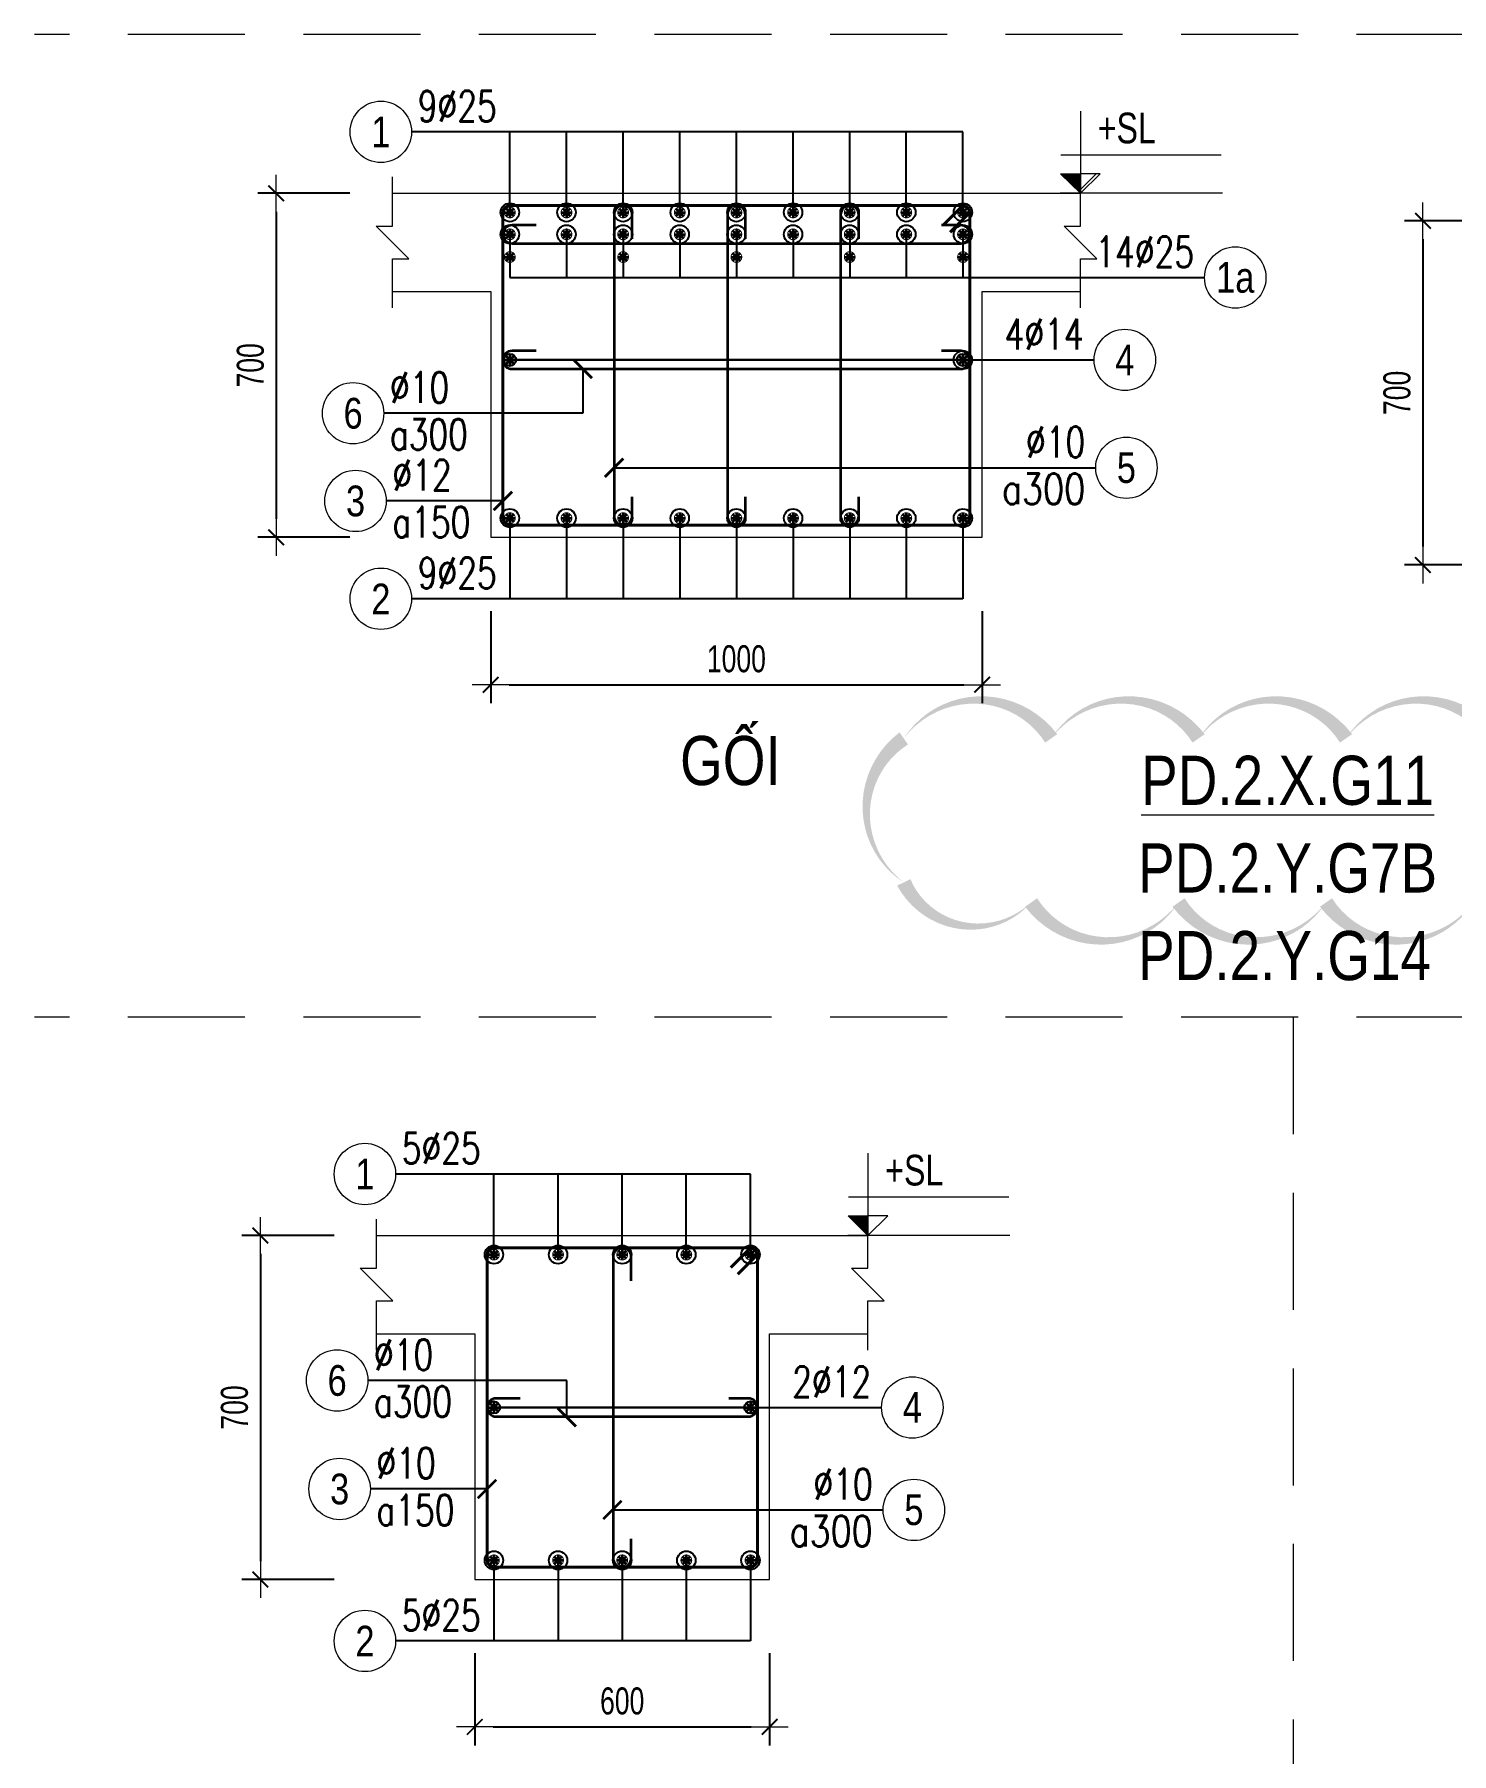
# Model space of a CAD drawing. Header units: millimetres. Extents: x 0 to 264070, y -218202 to 27271.
# Drawn here: x 225114 to 227998, y -173422 to -169923 of the extents above; entities that cross this region are included whole.
import ezdxf
from ezdxf.enums import TextEntityAlignment as Align

# ---------------------------------------------------------------- set-up
doc = ezdxf.new("R2010")
doc.units = ezdxf.units.MM
doc.header["$PDMODE"] = 3
doc.linetypes.add('HIDDEN2', pattern=[4.762499999999999, 3.175, -1.5875])
doc.layers.get('0').update_dxf_attribs({"lineweight": 20})
doc.layers.get('Defpoints').update_dxf_attribs({"color": 151, "lineweight": 9})
doc.layers.add('2020-08-14', color=6, linetype='Continuous', lineweight=20, plot=False)
for name, color, linetype, lineweight in [('NDC_S_ANNO', 7, 'Continuous', 20), ('NDC_S_CONTINUOUS', 3, 'Continuous', 20), ('NDC_S_DIM', 1, 'Continuous', 15), ('NDC_S_HIDDEN', 8, 'HIDDEN2', 13), ('NDC_S_REBAR', 4, 'Continuous', 35), ('NDC_S_STIRRUP', 4, 'Continuous', 40), ('NDC_S_TEXT SYMBOL', 7, 'Continuous', 20), ('NDC_S_THIN LINE', 8, 'Continuous', 9), ('NDC_S_VN TEXT', 7, 'Continuous', 20)]:
    doc.layers.add(name, color=color, linetype=linetype, lineweight=lineweight)
doc.styles.add('ARIAL', font='arial.ttf', dxfattribs={"width": 0.8})
doc.styles.add('NDC_ANNO', font='', dxfattribs={"width": 0.8})
doc.styles.add('NDC_DIM', font='', dxfattribs={"width": 0.75})
doc.styles.add('NDC_EN TXT', font='romans.shx', dxfattribs={"width": 0.8})
doc.styles.get('NDC_ANNO').set_extended_font_data('Dotum')
doc.styles.get('NDC_DIM').set_extended_font_data('Dotum')
doc.dimstyles.new('NDC_dim_25', dxfattribs={"dimscale": 25, "dimtxt": 2.2, "dimasz": 1.5, "dimexe": 1.5, "dimexo": 2.5, "dimgap": 1, "dimtad": 1, "dimdec": 0, "dimzin": 0, "dimdsep": 46, "dimtxsty": 'NDC_DIM', "dimblk": 'DIMMARK', "dimcen": 0.09, "dimdle": 1.2, "dimclrd": 1, "dimclre": 1, "dimclrt": 3, "dimadec": 0, "dimazin": 0, "dimtfac": 1, "dimtdec": 0, "dimtix": 1, "dimtofl": 0, "dimtmove": 0, "dimatfit": 3, "dimfxl": 6, "dimfxlon": 1, "dimtolj": 1, "dimtzin": 0, "dimarcsym": 0})

# ---------------------------------------------------------------- blocks, each defined once
blk = doc.blocks.new('kata_block_TD')
at = {"color": 6, "linetype": 'ByBlock', "lineweight": -2, "style": 'ARIAL', "width": 0.8}
blk.add_attdef('SECTDET2', text='', height=5, dxfattribs=at).set_placement((0, 7.970649532882817), align=Align.CENTER)
at = {"color": 0, "linetype": 'ByBlock', "lineweight": -2, "style": 'ARIAL', "width": 0.8}
blk.add_attdef('SECTDET1', text='', height=5, dxfattribs=at).set_placement((0, 1.470649532882817), align=Align.CENTER)
at = {"color": 3, "lineweight": 25, "style": 'ARIAL', "width": 0.8}
blk.add_attdef('SSCALE', text='', height=2.5, dxfattribs=at).set_placement((0, -3.998868953555331), align=Align.CENTER)
blk = doc.blocks.new('kata_block_CT')
at = {"layer": 'NDC_S_ANNO'}
blk.add_hatch(color=3, dxfattribs=at).paths.add_polyline_path([(0, 1.596954857557648), (-1.612010908633238, 1.596954857557648), (0, 0)])
at = {"layer": 'NDC_S_ANNO', "ltscale": 50}
h = blk.add_hatch(dxfattribs=at)
h.set_pattern_fill('ANSI31', color=256, scale=1.406250541793835, style=0)
h.set_pattern_definition([(45.00000000000001, (0, 5.456968210637569e-12), (-3.157122508925224, 3.157122508925225), [])])
h.paths.add_polyline_path([(0, 1.596954857557648), (0, 0), (1.612010908924276, 1.596954857557648)])
for p, q in [((-1.592704896858777, 3.140833880479477), (11.46947077315417, 3.140833880479477)), ((11.56125648126181, 5.456968210637569e-12), (-1.63869572513795, 5.456968210637569e-12))]:
    blk.add_line(p, q, dxfattribs=at)
for points in [[(0, 6.69495074864426), (0, 0)], [(0, 0), (-1.612010908924276, 1.596954857557648), (0, 1.596954857557648)], [(0, 0), (1.612010908924276, 1.596954857557648), (0, 1.596954857557648)]]:
    blk.add_lwpolyline(points, dxfattribs=at)
at = {"layer": 'NDC_S_ANNO', "color": 8, "ltscale": 50}
blk.add_lwpolyline([(0, 0), (-1.612010908633238, 1.596954857557648), (0, 1.596954857557648)], dxfattribs=at)
at = {"layer": 'NDC_S_TEXT SYMBOL', "color": 3, "style": 'NDC_ANNO', "width": 0.8}
blk.add_attdef('CT', (1.409564409346785, 4.068271311703938), '', height=2.5, dxfattribs=at)
blk = doc.blocks.new('DIMMARK')
at = {"layer": 'NDC_S_DIM', "color": 1}
blk.add_line((-1.5, 0), (1, 0), dxfattribs=at)
at = {"layer": 'NDC_S_DIM', "color": 2, "const_width": 0.1}
blk.add_lwpolyline([(-0.4242640687119285, -0.4242640687119285), (0.4242640687119285, 0.4242640687119285)], dxfattribs=at)
blk = doc.blocks.new('*D457')
at = {"layer": 'Defpoints', "color": 0, "transparency": 16777216}
for p in [(226010.5043289279, -173067.3845385296), (226610.5043289279, -173067.3845385296), (226610.5043289279, -173367.3845385296)]:
    blk.add_point(p, dxfattribs=at)
at = {"layer": 'NDC_S_DIM', "color": 1, "lineweight": -2, "transparency": 16777216}
for p, q in [((226010.5043289279, -173217.3845385296), (226010.5043289279, -173404.8845385296)), ((226610.5043289279, -173217.3845385296), (226610.5043289279, -173404.8845385296)), ((226048.0043289279, -173367.3845385296), (226573.0043289279, -173367.3845385296))]:
    blk.add_line(p, q, dxfattribs=at)
at = {"layer": 'NDC_S_DIM', "color": 1, "lineweight": -2, "transparency": 16777216, "xscale": 37.5, "yscale": 37.5, "zscale": 37.5, "rotation": 180}
blk.add_blockref('DIMMARK', (226010.5043289279, -173367.3845385296), dxfattribs=at)
at = {"layer": 'NDC_S_DIM', "color": 1, "lineweight": -2, "transparency": 16777216, "xscale": 37.5, "yscale": 37.5, "zscale": 37.5}
blk.add_blockref('DIMMARK', (226610.5043289279, -173367.3845385296), dxfattribs=at)
at = {"layer": 'NDC_S_DIM', "color": 3, "transparency": 16777216, "insert": (226310.5043289279, -173314.8845385296), "char_height": 55.00000000000001, "attachment_point": 5, "style": 'NDC_DIM'}
blk.add_mtext('\\A1;600', dxfattribs=at)
blk = doc.blocks.new('*D458')
at = {"layer": 'Defpoints', "color": 0, "transparency": 16777216}
for p in [(226080.1774534722, -172367.3845385296), (225574.1774534722, -173067.3845385296), (226080.1774534722, -173067.3845385296)]:
    blk.add_point(p, dxfattribs=at)
at = {"layer": 'NDC_S_DIM', "color": 1, "lineweight": -2, "transparency": 16777216}
for p, q in [((225724.1774534722, -172367.3845385296), (225536.6774534722, -172367.3845385296)), ((225574.1774534722, -172404.8845385296), (225574.1774534722, -173029.8845385296)), ((225724.1774534722, -173067.3845385296), (225536.6774534722, -173067.3845385296))]:
    blk.add_line(p, q, dxfattribs=at)
at = {"layer": 'NDC_S_DIM', "color": 1, "lineweight": -2, "transparency": 16777216, "xscale": 37.5, "yscale": 37.5, "zscale": 37.5}
for p, rotation in [((225574.1774534722, -172367.3845385296), 90), ((225574.1774534722, -173067.3845385296), 270)]:
    blk.add_blockref('DIMMARK', p, dxfattribs=dict(at, rotation=rotation))
at = {"layer": 'NDC_S_DIM', "color": 3, "transparency": 16777216, "insert": (225521.6774534722, -172717.3845385296), "char_height": 55.00000000000001, "attachment_point": 5, "rotation": 90, "style": 'NDC_DIM'}
blk.add_mtext('\\A1;700', dxfattribs=at)
blk = doc.blocks.new('kata_block_THEP')
at = {"layer": 'NDC_S_REBAR', "color": 0}
for p, q in [((-0.5, 0), (0.5, 0)), ((-0.3535533905960619, 0.353553390592424), (0.3535533905960619, -0.353553390592424)), ((0.3535533905960619, 0.353553390592424), (-0.3535533905960619, -0.353553390592424)), ((0, 0.5), (0, -0.5))]:
    blk.add_line(p, q, dxfattribs=at)
at = {"layer": 'NDC_S_REBAR', "color": 0, "const_width": 0.08333333333333334}
blk.add_lwpolyline([(-0.5, -1.818989403545856e-12, 1), (0.5000000000145519, -1.818989403545856e-12, 1), (-0.5, -1.818989403545856e-12, 1)], format="xyb", dxfattribs=at)
blk = doc.blocks.new('*U240')
blk.add_circle((-2.5, 0), 2.5)
at = {"layer": 'NDC_S_VN TEXT', "color": 3, "style": 'NDC_EN TXT', "width": 0.75}
blk.add_attdef('DK1', (0.5, 0.8455043070534884), '', height=2.5, dxfattribs=at)
at = {"layer": 'NDC_S_VN TEXT', "color": 7, "style": 'ARIAL', "width": 0.8}
blk.add_attdef('SH2', text='', height=2.5, dxfattribs=at).set_placement((-2.5, 0), align=Align.MIDDLE)
blk = doc.blocks.new('*U241')
blk.add_circle((-2.5, 0), 2.5)
at = {"layer": 'NDC_S_VN TEXT', "color": 3, "style": 'NDC_EN TXT', "width": 0.75}
for tag, p in [('DK1', (0.5, 0.8455043070534884)), ('KC1', (0.5, -2.972544307831413))]:
    blk.add_attdef(tag, p, '', height=2.5, dxfattribs=at)
at = {"layer": 'NDC_S_VN TEXT', "color": 7, "style": 'ARIAL', "width": 0.8}
blk.add_attdef('SH2', text='', height=2.5, dxfattribs=at).set_placement((-2.5, 0), align=Align.MIDDLE)
blk = doc.blocks.new('*U239')
blk.add_circle((2.5, 0), 2.5)
at = {"layer": 'NDC_S_VN TEXT', "color": 3, "style": 'NDC_EN TXT', "width": 0.75}
blk.add_attdef('DK2', text='', height=2.5, dxfattribs=at).set_placement((-0.85, 0.8455043070534884), align=Align.RIGHT)
at = {"layer": 'NDC_S_VN TEXT', "color": 7, "style": 'ARIAL', "width": 0.8}
blk.add_attdef('SH3', text='', height=2.5, dxfattribs=at).set_placement((2.5, 0), align=Align.MIDDLE)
blk = doc.blocks.new('*U321')
blk.add_circle((2.5, 0), 2.5)
at = {"layer": 'NDC_S_VN TEXT', "color": 3, "style": 'NDC_EN TXT'}
for tag, width, p in [('DK2', 0.75, (-0.85, 0.8455043070534884)), ('KC2', 0.8, (-0.85, -2.972544307831413))]:
    blk.add_attdef(tag, text='', height=2.5, dxfattribs=dict(at, width=width)).set_placement(p, align=Align.RIGHT)
at = {"layer": 'NDC_S_VN TEXT', "color": 7, "style": 'ARIAL', "width": 0.8}
blk.add_attdef('SH3', text='', height=2.5, dxfattribs=at).set_placement((2.5, 0), align=Align.MIDDLE)
blk = doc.blocks.new('*D920')
at = {"layer": 'Defpoints', "color": 0, "transparency": 16777216}
for p in [(226042.9192348378, -170946.7799044142), (227042.9192348378, -170946.7799044142), (227042.9192348378, -171246.7799044142)]:
    blk.add_point(p, dxfattribs=at)
at = {"layer": 'NDC_S_DIM', "color": 1, "lineweight": -2, "transparency": 16777216}
for p, q in [((226042.9192348378, -171096.7799044142), (226042.9192348378, -171284.2799044142)), ((227042.9192348378, -171096.7799044142), (227042.9192348378, -171284.2799044142)), ((226080.4192348378, -171246.7799044142), (227005.4192348378, -171246.7799044142))]:
    blk.add_line(p, q, dxfattribs=at)
at = {"layer": 'NDC_S_DIM', "color": 1, "lineweight": -2, "transparency": 16777216, "xscale": 37.5, "yscale": 37.5, "zscale": 37.5, "rotation": 180}
blk.add_blockref('DIMMARK', (226042.9192348378, -171246.7799044142), dxfattribs=at)
at = {"layer": 'NDC_S_DIM', "color": 1, "lineweight": -2, "transparency": 16777216, "xscale": 37.5, "yscale": 37.5, "zscale": 37.5}
blk.add_blockref('DIMMARK', (227042.9192348378, -171246.7799044142), dxfattribs=at)
at = {"layer": 'NDC_S_DIM', "color": 3, "transparency": 16777216, "insert": (226542.9192348378, -171194.2799044142), "char_height": 55.00000000000001, "attachment_point": 5, "style": 'NDC_DIM'}
blk.add_mtext('\\A1;1000', dxfattribs=at)
blk = doc.blocks.new('*D921')
at = {"layer": 'Defpoints', "color": 0, "transparency": 16777216}
for p in [(226112.5923593821, -170246.7799044142), (225606.5923593821, -170946.7799044142), (226112.5923593821, -170946.7799044142)]:
    blk.add_point(p, dxfattribs=at)
at = {"layer": 'NDC_S_DIM', "color": 1, "lineweight": -2, "transparency": 16777216}
for p, q in [((225756.5923593821, -170246.7799044142), (225569.0923593821, -170246.7799044142)), ((225606.5923593821, -170284.2799044142), (225606.5923593821, -170909.2799044142)), ((225756.5923593821, -170946.7799044142), (225569.0923593821, -170946.7799044142))]:
    blk.add_line(p, q, dxfattribs=at)
at = {"layer": 'NDC_S_DIM', "color": 1, "lineweight": -2, "transparency": 16777216, "xscale": 37.5, "yscale": 37.5, "zscale": 37.5}
for p, rotation in [((225606.5923593821, -170246.7799044142), 90), ((225606.5923593821, -170946.7799044142), 270)]:
    blk.add_blockref('DIMMARK', p, dxfattribs=dict(at, rotation=rotation))
at = {"layer": 'NDC_S_DIM', "color": 3, "transparency": 16777216, "insert": (225554.0923593821, -170596.7799044141), "char_height": 55.00000000000001, "attachment_point": 5, "rotation": 90, "style": 'NDC_DIM'}
blk.add_mtext('\\A1;700', dxfattribs=at)
blk = doc.blocks.new('*D923')
at = {"layer": 'Defpoints', "color": 0, "transparency": 16777216}
for p in [(228445.7723580835, -170302.7799044142), (227939.7723580835, -171002.972271416), (228445.7723580835, -171002.972271416)]:
    blk.add_point(p, dxfattribs=at)
at = {"layer": 'NDC_S_DIM', "color": 1, "lineweight": -2, "transparency": 16777216}
for p, q in [((228089.7723580835, -170302.7799044142), (227902.2723580835, -170302.7799044142)), ((227939.7723580835, -170340.2799044142), (227939.7723580835, -170965.472271416)), ((228089.7723580835, -171002.972271416), (227902.2723580835, -171002.972271416))]:
    blk.add_line(p, q, dxfattribs=at)
at = {"layer": 'NDC_S_DIM', "color": 1, "lineweight": -2, "transparency": 16777216, "xscale": 37.5, "yscale": 37.5, "zscale": 37.5}
for p, rotation in [((227939.7723580835, -170302.7799044142), 90), ((227939.7723580835, -171002.972271416), 270)]:
    blk.add_blockref('DIMMARK', p, dxfattribs=dict(at, rotation=rotation))
at = {"layer": 'NDC_S_DIM', "color": 3, "transparency": 16777216, "insert": (227887.2723580836, -170652.876087915), "char_height": 55.00000000000001, "attachment_point": 5, "rotation": 90, "style": 'NDC_DIM'}
blk.add_mtext('\\A1;700', dxfattribs=at)

msp = doc.modelspace()

# ---------------------------------------------------------------- linework, layer by layer
at = {"layer": '2020-08-14'}
msp.add_lwpolyline([(226883.4701121869, -171355.9362726902, 0, 30, -0.52056705), (227183.4701121869, -171355.9362726902, 0, 30, -0.52056705), (227483.4701121869, -171355.9362726902, 0, 30, -0.52056705), (227783.4701121869, -171355.9362726902, 0, 30, -0.52056705), (228083.4701121869, -171355.9362726902, 0, 30, -0.52056705), (228383.4701121869, -171355.9362726902, 0, 30, -0.52056705), (228496.0844863397, -171543.3218985374, 0, 30, -0.52056705), (228342.5950472016, -171689.8324593993, 0, 30, -0.52056705), (228042.5950472016, -171689.8324593993, 0, 30, -0.52056705), (227742.5950472016, -171689.8324593993, 0, 30, -0.52056705), (227442.5950472016, -171689.8324593993, 0, 30, -0.52056705), (227142.5950472016, -171689.8324593993, 0, 30, -0.52056705), (226883.4701121869, -171648.957394414, 0, 30, -0.52056705)], format="xyseb", close=True, dxfattribs=at)
at = {"layer": 'NDC_S_CONTINUOUS'}
for points in [[(225842.9192348378, -170246.7799044142), (226042.9192348378, -170246.7799044142), (226042.9192348378, -170246.7799044142), (227042.9192348378, -170246.7799044142), (227042.9192348378, -170246.7799044142), (227242.9192348378, -170246.7799044142)], [(225842.9192348378, -170446.7799044142), (226042.9192348378, -170446.7799044142), (226042.9192348378, -170946.7799044142), (227042.9192348378, -170946.7799044142), (227042.9192348378, -170446.7799044142), (227242.9192348378, -170446.7799044142)], [(225810.5043289279, -172367.3845385296), (226010.5043289279, -172367.3845385296), (226010.5043289279, -172367.3845385296), (226610.5043289279, -172367.3845385296), (226610.5043289279, -172367.3845385296), (226810.5043289279, -172367.3845385296)], [(225810.5043289279, -172567.3845385296), (226010.5043289279, -172567.3845385296), (226010.5043289279, -173067.3845385296), (226610.5043289279, -173067.3845385296), (226610.5043289279, -172567.3845385296), (226810.5043289279, -172567.3845385296)]]:
    msp.add_lwpolyline(points, dxfattribs=at)
at = {"layer": 'NDC_S_HIDDEN', "ltscale": 75}
for p, q in [((243044.9620485608, -169923.3971106886), (225114.385486981, -169923.3971106886)), ((243044.9620485608, -171923.3971106863), (225114.385486981, -171923.3971106863)), ((227675.8964243495, -171923.3971106863), (227675.8964243495, -179923.3971106772))]:
    msp.add_line(p, q, dxfattribs=at)
at = {"layer": 'NDC_S_REBAR'}
for points in [[(226330.8512348378, -170339.1245943475), (226330.8512348378, -170290.2114245377, 0.9999999999999999), (226293.9872348378, -170290.2114245377), (226293.9872348378, -170903.3479044141, 0.9999999999999999), (226330.8512348378, -170903.3479044141), (226330.8512348378, -170864.0910134053, -0.414213562)], [(226561.3512348378, -170339.1245943475), (226561.3512348378, -170290.2114245377, 0.9999999999999999), (226524.4872348378, -170290.2114245377), (226524.4872348378, -170903.3479044141, 0.9999999999999999), (226561.3512348378, -170903.3479044141), (226561.3512348378, -170864.0910134053, -0.414213562)], [(226791.851234838, -170339.1245943476), (226791.851234838, -170290.2114245377, 0.9999999999999999), (226754.9872348379, -170290.2114245377), (226754.9872348379, -170903.3479044142, 0.9999999999999999), (226791.851234838, -170903.3479044142), (226791.851234838, -170864.0910134054, -0.414213562)], [(226135.2644046477, -170311.8289299627), (226086.3512348378, -170311.8289299627, 0.9999999999999999), (226086.3512348378, -170348.6929299628), (226999.4872348378, -170348.6929299628, 0.9999999999999999), (226999.4872348378, -170311.8289299627), (226960.2303438289, -170311.8289299627, -0.414213562)], [(226135.2644046477, -170567.3479044142), (226086.3512348378, -170567.3479044142, 0.9999999999999999), (226086.3512348378, -170604.2119044143), (226999.4872348378, -170604.2119044143, 0.9999999999999999), (226999.4872348378, -170567.3479044142), (226960.2303438289, -170567.3479044142, -0.414213562)], [(226328.874371022, -172459.7292284629), (226328.874371022, -172410.8160586531, 0.9999999999999999), (226292.010371022, -172410.8160586531), (226292.010371022, -173023.9525385296, 0.9999999999999999), (226328.874371022, -173023.9525385296), (226328.874371022, -172984.6956475207, -0.414213562)], [(226102.8494987377, -172698.9525385296), (226053.9363289279, -172698.9525385296, 0.9999999999999999), (226053.9363289279, -172735.8165385297), (226567.0723289278, -172735.8165385297, 0.9999999999999999), (226567.0723289278, -172698.9525385296), (226527.815437919, -172698.9525385296, -0.414213562)]]:
    msp.add_lwpolyline(points, format="xyb", dxfattribs=at)
at = {"layer": 'NDC_S_STIRRUP'}
for points in [[(226963.9192348378, -170311.7799044142), (227003.9192348378, -170271.7799044142, -0.414213562), (227017.9192348378, -170285.7799044142), (227017.9192348378, -170907.7799044142, -0.414213562), (227003.9192348378, -170921.7799044142), (226081.9192348378, -170921.7799044142, -0.414213562), (226067.9192348378, -170907.7799044142), (226067.9192348378, -170285.7799044142, -0.414213562), (226081.9192348378, -170271.7799044142), (227003.9192348378, -170271.7799044142, -0.414213562), (227017.9192348378, -170285.7799044142), (226977.9192348378, -170325.7799044142)], [(226531.5043289279, -172432.3845385296), (226571.5043289279, -172392.3845385296, -0.414213562), (226585.5043289279, -172406.3845385296), (226585.5043289279, -173028.3845385296, -0.414213562), (226571.5043289279, -173042.3845385296), (226049.5043289279, -173042.3845385296, -0.414213562), (226035.5043289279, -173028.3845385296), (226035.5043289279, -172406.3845385296, -0.414213562), (226049.5043289279, -172392.3845385296), (226571.5043289279, -172392.3845385296, -0.414213562), (226585.5043289279, -172406.3845385296), (226545.5043289279, -172446.3845385296)]]:
    msp.add_lwpolyline(points, format="xyb", dxfattribs=at)
at = {"layer": 'NDC_S_THIN LINE'}
for points in [[(225842.9192348378, -170480.1132377475), (225842.9192348378, -170380.1132377475), (225876.2525681711, -170380.1132377475), (225809.5859015045, -170313.4465710809), (225842.9192348378, -170313.4465710809), (225842.9192348378, -170213.4465710809)], [(227242.9192348378, -170480.1132377475), (227242.9192348378, -170380.1132377475), (227276.2525681711, -170380.1132377475), (227209.5859015045, -170313.4465710809), (227242.9192348378, -170313.4465710809), (227242.9192348378, -170213.4465710809)], [(225810.5043289279, -172600.717871863), (225810.5043289279, -172500.717871863), (225843.8376622612, -172500.717871863), (225777.1709955946, -172434.0512051963), (225810.5043289279, -172434.0512051963), (225810.5043289279, -172334.0512051963)], [(226810.5043289279, -172600.717871863), (226810.5043289279, -172500.717871863), (226843.8376622612, -172500.717871863), (226777.1709955946, -172434.0512051963), (226810.5043289279, -172434.0512051963), (226810.5043289279, -172334.0512051963)]]:
    msp.add_lwpolyline(points, dxfattribs=at)

# ---------------------------------------------------------------- block references
at = {"layer": 'NDC_S_REBAR', "xscale": 22, "yscale": 22, "zscale": 22}
for p in [(226081.9192348378, -170285.7799044142), (226197.1692348378, -170285.7799044142), (226312.4192348378, -170285.7799044142), (226427.6692348378, -170285.7799044142), (226542.9192348378, -170285.7799044142), (226658.1692348378, -170285.7799044142), (226773.4192348378, -170285.7799044142), (226888.6692348378, -170285.7799044142), (227003.9192348378, -170285.7799044142), (226081.9192348378, -170330.2609299627), (226197.1692348378, -170330.2609299627), (226312.4192348378, -170330.2609299627), (226427.6692348378, -170330.2609299627), (226542.9192348378, -170330.2609299627), (226658.1692348378, -170330.2609299627), (226773.4192348378, -170330.2609299627), (226888.6692348378, -170330.2609299627), (227003.9192348378, -170330.2609299627), (226081.9192348378, -170376.5526970787), (226312.4192348378, -170376.5526970787), (226542.9192348378, -170376.5526970787), (226773.4192348378, -170376.5526970787), (227003.9192348378, -170376.5526970787), (226081.9192348378, -170585.7799044142), (227003.9192348378, -170585.7799044142), (226081.9192348378, -170907.7799044142), (226197.1692348378, -170907.7799044142), (226312.4192348378, -170907.7799044142), (226427.6692348378, -170907.7799044142), (226542.9192348378, -170907.7799044142), (226658.1692348378, -170907.7799044142), (226773.4192348378, -170907.7799044142), (226888.6692348378, -170907.7799044142), (227003.9192348378, -170907.7799044142), (226180.0043289279, -172406.3845385296), (226310.5043289279, -172406.3845385296), (226441.0043289279, -172406.3845385296), (226571.5043289279, -172406.3845385296), (226571.5043289279, -172717.3845385296), (226180.0043289279, -173028.3845385296), (226310.5043289279, -173028.3845385296), (226441.0043289279, -173028.3845385296), (226571.5043289279, -173028.3845385296)]:
    msp.add_blockref('kata_block_THEP', p, dxfattribs=at)
at = {"layer": 'NDC_S_REBAR', "color": 3, "xscale": 22, "yscale": 22, "zscale": 22}
for p in [(226049.5043289279, -172406.3845385296), (226049.5043289279, -172717.3845385296), (226049.5043289279, -173028.3845385296)]:
    msp.add_blockref('kata_block_THEP', p, dxfattribs=at)
at = {"layer": 'NDC_S_THIN LINE', "xscale": 25, "yscale": 25, "zscale": 25}
for name, p, values in [('*U240', (225881.9192348378, -170121.7799044142), {'SH2': '1', 'DK1': '9%%c25'}), ('*U239', (227495.5381474715, -170418.1862628523), {'SH3': '1a', 'DK2': '14%%c25'}), ('*U239', (227270.8094786353, -170585.7799044142), {'SH3': '4', 'DK2': '4%%c14'}), ('*U241', (225825.4192348377, -170694.2712712013), {'SH2': '6', 'DK1': '%%c10', 'KC1': 'a300'}), ('*U321', (227273.975433702, -170805.2470325935), {'SH3': '5', 'DK2': '%%c10', 'KC2': 'a300'}), ('*U241', (225830.4192348378, -170872.7459731828), {'SH2': '3', 'DK1': '%%c12', 'KC1': 'a150'}), ('*U240', (225881.9192348378, -171071.7799044142), {'SH2': '2', 'DK1': '9%%c25'}), ('*U240', (225849.5043289279, -172242.3845385296), {'SH2': '1', 'DK1': '5%%c25'}), ('*U241', (225793.0043289279, -172662.3845385296), {'SH2': '6', 'DK1': '%%c10', 'KC1': 'a300'}), ('*U239', (226838.3945727254, -172717.3845385296), {'SH3': '4', 'DK2': '2%%c12'}), ('*U241', (225798.0043289279, -172883.2052091392), {'SH2': '3', 'DK1': '%%c10', 'KC1': 'a150'}), ('*U321', (226841.5605277921, -172925.8516667089), {'SH3': '5', 'DK2': '%%c10', 'KC2': 'a300'}), ('*U240', (225849.5043289279, -173192.3845385296), {'SH2': '2', 'DK1': '5%%c25'})]:
    msp.add_blockref(name, p, dxfattribs=at).add_auto_attribs(values)
at = {"layer": 'NDC_S_VN TEXT', "xscale": 25, "yscale": 25, "zscale": 25}
for p in [(227242.9192348378, -170246.7799044142), (226810.5043289279, -172367.3845385296)]:
    msp.add_blockref('kata_block_CT', p, dxfattribs=at).add_auto_attribs({'CT': '+SL'})
at = {"layer": 'NDC_S_VN TEXT'}
ref = msp.add_blockref('kata_block_TD', (226530.6544216707, -171480.417559906), dxfattribs=dict(at, xscale=20, yscale=20, zscale=20))
ref.add_attrib('SECTDET1', 'GỐI', dxfattribs={"layer": '0', "color": 0, "linetype": 'ByBlock', "lineweight": -2, "height": 100, "style": 'ARIAL', "width": 0.8}).set_placement((226530.6544216707, -171451.0045692483), align=Align.CENTER)
ref = msp.add_blockref('kata_block_TD', (227664.4936516845, -171520.6194305539), dxfattribs=dict(at, xscale=20, yscale=20, zscale=20))
ref.add_attrib('SECTDET1', '%%uPD.2.X.G11', dxfattribs={"layer": '0', "color": 0, "linetype": 'ByBlock', "lineweight": -2, "height": 100, "style": 'ARIAL', "width": 0.8}).set_placement((227664.4936516845, -171491.2064398962), align=Align.CENTER)
ref = msp.add_blockref('kata_block_TD', (227664.4936516845, -171698.9531837879), dxfattribs=dict(at, xscale=20, yscale=20, zscale=20))
ref.add_attrib('SECTDET1', 'PD.2.Y.G7B', dxfattribs={"layer": '0', "color": 0, "linetype": 'ByBlock', "lineweight": -2, "height": 100, "style": 'ARIAL', "width": 0.8}).set_placement((227664.4936516845, -171669.5401931302), align=Align.CENTER)
ref = msp.add_blockref('kata_block_TD', (227658.2999272643, -171877.2869370219), dxfattribs=dict(at, xscale=20, yscale=20, zscale=20))
ref.add_attrib('SECTDET1', 'PD.2.Y.G14', dxfattribs={"layer": '0', "color": 0, "linetype": 'ByBlock', "lineweight": -2, "height": 100, "style": 'ARIAL', "width": 0.8}).set_placement((227658.2999272643, -171847.8739463642), align=Align.CENTER)

# ---------------------------------------------------------------- dimensions: what is measured, and where the dimension line sits
at = {"layer": 'NDC_S_DIM'}
for base, p1, p2, picture, middle in [((225606.5923593821, -170946.7799044142), (226112.5923593821, -170246.7799044142), (226112.5923593821, -170946.7799044142), '*D921', (225554.0923593821, -170596.7799044141)), ((227939.7723580835, -171002.972271416), (228445.7723580835, -170302.7799044142), (228445.7723580835, -171002.972271416), '*D923', (227887.2723580836, -170652.876087915)), ((225574.1774534722, -173067.3845385296), (226080.1774534722, -172367.3845385296), (226080.1774534722, -173067.3845385296), '*D458', (225521.6774534722, -172717.3845385296))]:
    dim = msp.add_linear_dim(base=base, p1=p1, p2=p2, angle=270, dimstyle='NDC_dim_25', dxfattribs=at)
    dim.commit()
    dim.dimension.update_dxf_attribs({"geometry": picture, "text_midpoint": middle})
for base, p1, p2, picture, middle in [((227042.9192348378, -171246.7799044142), (226042.9192348378, -170946.7799044142), (227042.9192348378, -170946.7799044142), '*D920', (226542.9192348378, -171194.2799044142)), ((226610.5043289279, -173367.3845385296), (226010.5043289279, -173067.3845385296), (226610.5043289279, -173067.3845385296), '*D457', (226310.5043289279, -173314.8845385296))]:
    dim = msp.add_linear_dim(base=base, p1=p1, p2=p2, dimstyle='NDC_dim_25', dxfattribs=at)
    dim.commit()
    dim.dimension.update_dxf_attribs({"geometry": picture, "text_midpoint": middle})

# ---------------------------------------------------------------- leaders
at = {"layer": 'NDC_S_THIN LINE'}
for points, override in [([(226081.9192348378, -170285.7799044142), (226081.9192348378, -170121.7799044142), (225881.9192348378, -170121.7799044142)], {"dimldrblk": 'DotBlank'}), ([(226197.1692348378, -170285.7799044142), (226197.1692348378, -170121.7799044142), (225881.9192348378, -170121.7799044142)], {"dimldrblk": 'DotBlank'}), ([(227003.9192348378, -170285.7799044142), (227003.9192348378, -170121.7799044142), (225881.9192348378, -170121.7799044142)], {"dimldrblk": 'DotBlank'}), ([(226312.4192348376, -170285.7799044142), (226312.4192348376, -170121.7799044142), (225997.1692348376, -170121.7799044142)], {"dimldrblk": 'DotBlank'}), ([(226427.6692348376, -170285.7799044142), (226427.6692348376, -170121.7799044142), (226112.4192348376, -170121.7799044142)], {"dimldrblk": 'DotBlank'}), ([(226542.9192348376, -170285.7799044142), (226542.9192348376, -170121.7799044142), (226227.6692348376, -170121.7799044142)], {"dimldrblk": 'DotBlank'}), ([(226658.1692348376, -170285.7799044142), (226658.1692348376, -170121.7799044142), (226342.9192348376, -170121.7799044142)], {"dimldrblk": 'DotBlank'}), ([(226773.4192348376, -170285.7799044142), (226773.4192348376, -170121.7799044142), (226458.1692348376, -170121.7799044142)], {"dimldrblk": 'DotBlank'}), ([(226888.6692348376, -170285.7799044142), (226888.6692348376, -170121.7799044142), (226573.4192348376, -170121.7799044142)], {"dimldrblk": 'DotBlank'}), ([(226081.919234838, -170330.2609299628), (226081.919234838, -170418.1862628523), (227495.5381474715, -170418.1862628523)], {"dimldrblk": 'DotBlank'}), ([(226197.1692348381, -170330.2609299628), (226197.1692348381, -170418.1862628523), (226512.4192348381, -170418.1862628523)], {"dimldrblk": 'DotBlank'}), ([(226312.4192348381, -170330.2609299628), (226312.4192348381, -170418.1862628523), (226627.6692348381, -170418.1862628523)], {"dimldrblk": 'DotBlank'}), ([(226427.6692348381, -170330.2609299628), (226427.6692348381, -170418.1862628523), (226742.9192348381, -170418.1862628523)], {"dimldrblk": 'DotBlank'}), ([(226542.9192348381, -170330.2609299628), (226542.9192348381, -170418.1862628523), (226858.1692348381, -170418.1862628523)], {"dimldrblk": 'DotBlank'}), ([(226658.1692348381, -170330.2609299628), (226658.1692348381, -170418.1862628523), (226973.4192348381, -170418.1862628523)], {"dimldrblk": 'DotBlank'}), ([(226773.4192348381, -170330.2609299628), (226773.4192348381, -170418.1862628523), (227088.6692348381, -170418.1862628523)], {"dimldrblk": 'DotBlank'}), ([(226888.669234838, -170330.2609299628), (226888.669234838, -170418.1862628523), (227495.5381474715, -170418.1862628523)], {"dimldrblk": 'DotBlank'}), ([(227003.919234838, -170330.2609299628), (227003.919234838, -170418.1862628523), (227495.5381474715, -170418.1862628523)], {"dimldrblk": 'DotBlank'}), ([(226081.9192348378, -170585.7799044142), (227009.9192348378, -170585.7799044142)], {"dimasz": 1, "dimldrblk": 'DotBlank'}), ([(227003.9192348378, -170585.7799044142), (226081.9192348378, -170585.7799044142)], {"dimasz": 1, "dimldrblk": 'DotBlank'}), ([(227003.9192348379, -170585.7799044142), (227185.7386972671, -170585.7799044142), (227270.8094786353, -170585.7799044142)], {"dimldrblk": 'DotBlank'}), ([(226230.2525681709, -170604.2119044143), (226230.252568171, -170694.2712712013), (225825.4192348377, -170694.2712712013)], {"dimldrblk": 'ArchTick'}), ([(226293.9872348378, -170805.2470325935), (227273.975433702, -170805.2470325935)], {"dimldrblk": 'ArchTick'}), ([(226067.9192348378, -170872.7459731828), (225830.4192348378, -170872.7459731828)], {"dimldrblk": 'ArchTick'}), ([(226081.9192348378, -170907.7799044142), (226081.9192348378, -171071.7799044142), (225881.9192348378, -171071.7799044142)], {"dimldrblk": 'DotBlank'}), ([(226197.1692348378, -170907.7799044142), (226197.1692348378, -171071.7799044142), (225881.9192348378, -171071.7799044142)], {"dimldrblk": 'DotBlank'}), ([(227003.9192348378, -170907.7799044142), (227003.9192348378, -171071.7799044142), (225881.9192348378, -171071.7799044142)], {"dimldrblk": 'DotBlank'}), ([(226312.4192348376, -170907.7799044142), (226312.4192348376, -171071.7799044142), (225997.1692348376, -171071.7799044142)], {"dimldrblk": 'DotBlank'}), ([(226427.6692348376, -170907.7799044142), (226427.6692348376, -171071.7799044142), (226112.4192348376, -171071.7799044142)], {"dimldrblk": 'DotBlank'}), ([(226542.9192348376, -170907.7799044142), (226542.9192348376, -171071.7799044142), (226227.6692348376, -171071.7799044142)], {"dimldrblk": 'DotBlank'}), ([(226658.1692348376, -170907.7799044142), (226658.1692348376, -171071.7799044142), (226342.9192348376, -171071.7799044142)], {"dimldrblk": 'DotBlank'}), ([(226773.4192348376, -170907.7799044142), (226773.4192348376, -171071.7799044142), (226458.1692348376, -171071.7799044142)], {"dimldrblk": 'DotBlank'}), ([(226888.6692348376, -170907.7799044142), (226888.6692348376, -171071.7799044142), (226573.4192348376, -171071.7799044142)], {"dimldrblk": 'DotBlank'}), ([(226049.5043289279, -172406.3845385296), (226049.5043289279, -172242.3845385296), (225849.5043289279, -172242.3845385296)], {"dimldrblk": 'DotBlank'}), ([(226180.0043289279, -172406.3845385296), (226180.0043289279, -172242.3845385296), (225849.5043289279, -172242.3845385296)], {"dimldrblk": 'DotBlank'}), ([(226310.5043289279, -172406.3845385296), (226310.5043289279, -172242.3845385296), (225849.5043289279, -172242.3845385296)], {"dimldrblk": 'DotBlank'}), ([(226441.0043289279, -172406.3845385296), (226441.0043289279, -172242.3845385296), (225849.5043289279, -172242.3845385296)], {"dimldrblk": 'DotBlank'}), ([(226571.5043289279, -172406.3845385296), (226571.5043289279, -172242.3845385296), (225849.5043289279, -172242.3845385296)], {"dimldrblk": 'DotBlank'}), ([(226197.8376622612, -172737.3845385296), (226197.8376622612, -172662.3845385296), (225793.0043289279, -172662.3845385296)], {"dimldrblk": 'ArchTick'}), ([(226049.5043289279, -172717.3845385296), (226577.5043289279, -172717.3845385296)], {"dimasz": 1, "dimldrblk": 'DotBlank'}), ([(226571.5043289279, -172717.3845385296), (226049.5043289279, -172717.3845385296)], {"dimasz": 1, "dimldrblk": 'DotBlank'}), ([(226571.5043289279, -172717.3845385296), (226838.3945727254, -172717.3845385296)], {"dimldrblk": 'DotSmall'}), ([(226035.5043289279, -172883.2052091392), (225798.0043289279, -172883.2052091392)], {"dimldrblk": 'ArchTick'}), ([(226290.504328928, -172925.8516667089), (226841.5605277921, -172925.8516667089)], {"dimldrblk": 'ArchTick'}), ([(226049.5043289279, -173028.3845385296), (226049.5043289279, -173192.3845385296), (225849.5043289279, -173192.3845385296)], {"dimldrblk": 'DotBlank'}), ([(226180.0043289279, -173028.3845385296), (226180.0043289279, -173192.3845385296), (225849.5043289279, -173192.3845385296)], {"dimldrblk": 'DotBlank'}), ([(226310.5043289279, -173028.3845385296), (226310.5043289279, -173192.3845385296), (225849.5043289279, -173192.3845385296)], {"dimldrblk": 'DotBlank'}), ([(226441.0043289279, -173028.3845385296), (226441.0043289279, -173192.3845385296), (225849.5043289279, -173192.3845385296)], {"dimldrblk": 'DotBlank'}), ([(226571.5043289279, -173028.3845385296), (226571.5043289279, -173192.3845385296), (225849.5043289279, -173192.3845385296)], {"dimldrblk": 'DotBlank'})]:
    msp.add_leader(points, dimstyle='NDC_dim_25', override=override, dxfattribs=at)

doc.saveas('drawing.dxf')
